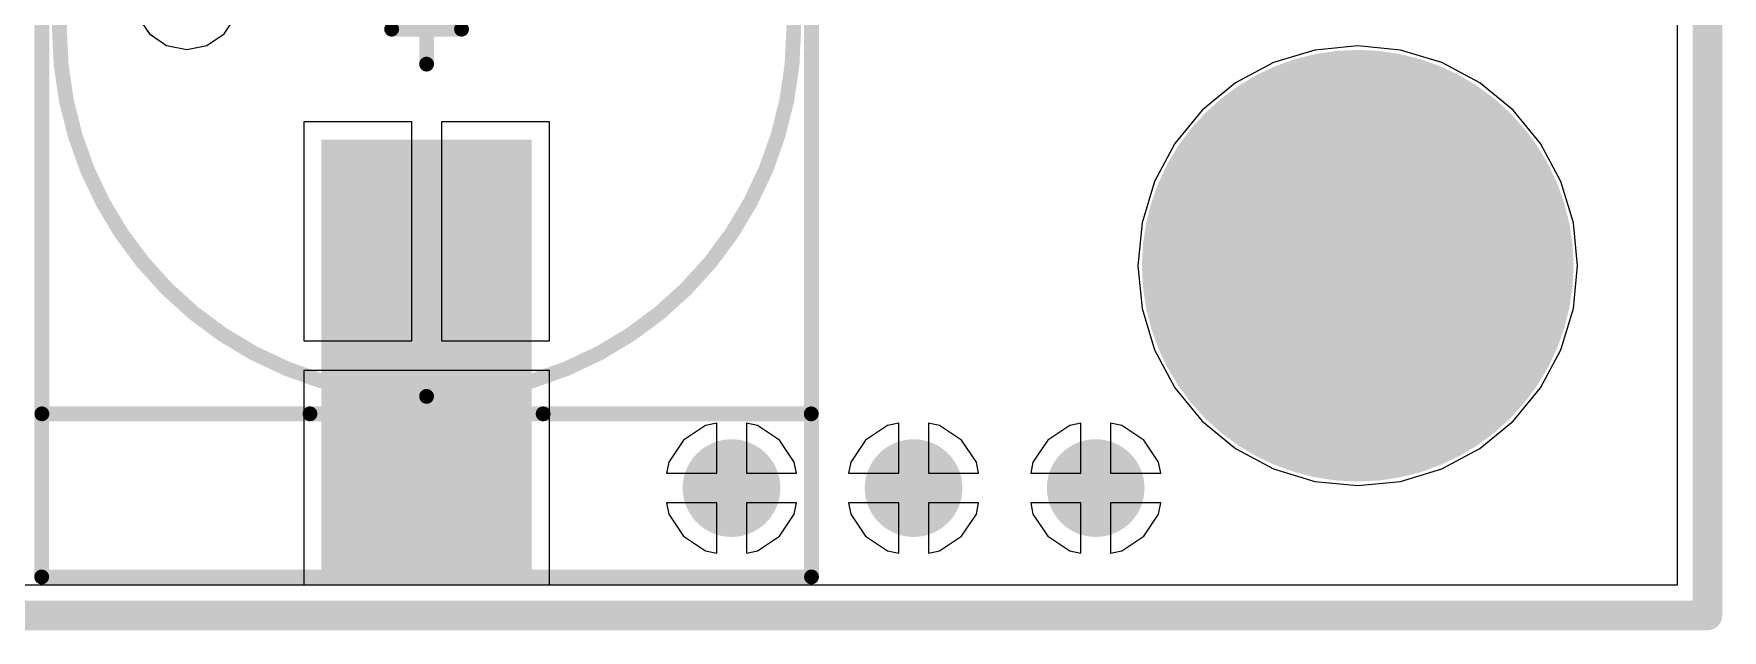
# Model space of a CAD drawing. Header units: millimetres. Extents: x 3.76 to 6.92, y 1.08 to 2.74.
# Drawn here: x 6.347 to 6.918, y 1.076 to 1.277 of the extents above; entities that cross this region are included whole.
import ezdxf

# ---------------------------------------------------------------- set-up
doc = ezdxf.new("R2010")
doc.units = ezdxf.units.MM
doc.header["$MEASUREMENT"] = 0
for name, color, linetype in [('BottomLayer', 5, 'Continuous'), ('BottomSolder', 6, 'Continuous'), ('KeepOutLayer', 6, 'Continuous'), ('Mechanical13', 56, 'Continuous'), ('Mechanical15', 56, 'Continuous'), ('MultiLayer', 9, 'Continuous'), ('PadHoleLayer', 156, 'Continuous'), ('TopLayer', 1, 'Continuous'), ('TopOverlay', 2, 'Continuous'), ('TopPaste', 8, 'Continuous'), ('TopSolder', 216, 'Continuous'), ('ViaHoleLayer', 16, 'Continuous')]:
    doc.layers.add(name, color=color, linetype=linetype)

# ---------------------------------------------------------------- blocks, each defined once
blk = doc.blocks.new('CAP_ALU_SMD_6_3_7_7_2_2_64')
at = {"layer": 'Mechanical13', "const_width": 0.005}
for points in [[(-0.12992, -0.12992), (-0.12992, 0.12992)], [(0.12992, 0.12992), (-0.12992, 0.12992)], [(0.12992, -0.12992), (0.12992, 0.12992)], [(0.12992, -0.12992), (-0.12992, -0.12992)]]:
    blk.add_lwpolyline(points, dxfattribs=at)
at = {"layer": 'Mechanical13'}
for points, const_width in [([(-0.13117, 0.12992, 1), (-0.12867, 0.12992, 1)], 0.0025), ([(-0.13117, 0.12992, 1), (-0.12867, 0.12992, 1)], 0.0025), ([(0.12867, 0.12992, 1), (0.13117, 0.12992, 1)], 0.0025), ([(0.12867, 0.12992, 1), (0.13117, 0.12992, 1)], 0.0025), ([(0.12402, 0, 1), (-0.12402, 0, 1)], 0.005), ([(-0.12527, 0, 1), (-0.12277, 0, 1)], 0.0025), ([(0.12277, 0, 1), (0.12527, 0, 1)], 0.0025), ([(-0.13117, -0.12992, 1), (-0.12867, -0.12992, 1)], 0.0025), ([(-0.13117, -0.12992, 1), (-0.12867, -0.12992, 1)], 0.0025), ([(0.12867, -0.12992, 1), (0.13117, -0.12992, 1)], 0.0025), ([(0.12867, -0.12992, 1), (0.13117, -0.12992, 1)], 0.0025)]:
    blk.add_lwpolyline(points, format="xyb", close=True, dxfattribs=dict(at, const_width=const_width))
at = {"layer": 'Mechanical15', "const_width": 0.005}
for points in [[(-0.185, -0.13), (-0.185, 0.13)], [(0.185, 0.13), (-0.185, 0.13)], [(0.185, -0.13), (0.185, 0.13)], [(0, -0.01181), (0, 0.01181)], [(0.01181, 0), (-0.01181, 0)], [(0.185, -0.13), (-0.185, -0.13)]]:
    blk.add_lwpolyline(points, dxfattribs=at)
at = {"layer": 'Mechanical15', "const_width": 0.0025}
for points in [[(-0.18625, 0.13, 1), (-0.18375, 0.13, 1)], [(-0.18625, 0.13, 1), (-0.18375, 0.13, 1)], [(0.18375, 0.13, 1), (0.18625, 0.13, 1)], [(0.18375, 0.13, 1), (0.18625, 0.13, 1)], [(-0.00125, 0.01181, 1), (0.00125, 0.01181, 1)], [(-0.01306, 0, 1), (-0.01056, 0, 1)], [(0.01056, 0, 1), (0.01306, 0, 1)], [(-0.00125, -0.01181, 1), (0.00125, -0.01181, 1)], [(-0.18625, -0.13, 1), (-0.18375, -0.13, 1)], [(-0.18625, -0.13, 1), (-0.18375, -0.13, 1)], [(0.18375, -0.13, 1), (0.18625, -0.13, 1)], [(0.18375, -0.13, 1), (0.18625, -0.13, 1)]]:
    blk.add_lwpolyline(points, format="xyb", close=True, dxfattribs=at)
at = {"layer": 'TopLayer'}
for points in [[(-0.17913, -0.0315), (-0.04134, -0.0315), (-0.17913, 0.0315), (-0.04134, 0.0315)], [(0.04134, -0.0315), (0.17913, -0.0315), (0.04134, 0.0315), (0.17913, 0.0315)]]:
    blk.add_solid(points, dxfattribs=at)
at = {"layer": 'TopOverlay', "const_width": 0.005}
for points in [[(-0.12992, 0.0689), (-0.0689, 0.12992)], [(0.12992, 0.12992), (-0.0689, 0.12992)], [(0.12992, 0.03937), (0.12992, 0.12992)], [(-0.12992, 0.03937), (-0.12992, 0.0689)], [(-0.12992, -0.0689), (-0.12992, -0.03937)], [(0.12992, -0.12992), (0.12992, -0.03937)], [(-0.0689, -0.12992), (-0.12992, -0.0689)], [(0.12992, -0.12992), (-0.0689, -0.12992)]]:
    blk.add_lwpolyline(points, dxfattribs=at)
at = {"layer": 'TopOverlay', "const_width": 0.0025}
for points in [[(-0.07015, 0.12992, 1), (-0.06765, 0.12992, 1)], [(-0.07015, 0.12992, 1), (-0.06765, 0.12992, 1)], [(0.12867, 0.12992, 1), (0.13117, 0.12992, 1)], [(0.12867, 0.12992, 1), (0.13117, 0.12992, 1)], [(-0.13117, 0.0689, 1), (-0.12867, 0.0689, 1)], [(-0.13117, 0.0689, 1), (-0.12867, 0.0689, 1)], [(-0.13117, 0.03937, 1), (-0.12867, 0.03937, 1)], [(0.12867, 0.03937, 1), (0.13117, 0.03937, 1)], [(-0.13117, -0.03937, 1), (-0.12867, -0.03937, 1)], [(0.12867, -0.03937, 1), (0.13117, -0.03937, 1)], [(-0.13117, -0.0689, 1), (-0.12867, -0.0689, 1)], [(-0.13117, -0.0689, 1), (-0.12867, -0.0689, 1)], [(-0.07015, -0.12992, 1), (-0.06765, -0.12992, 1)], [(-0.07015, -0.12992, 1), (-0.06765, -0.12992, 1)], [(0.12867, -0.12992, 1), (0.13117, -0.12992, 1)], [(0.12867, -0.12992, 1), (0.13117, -0.12992, 1)]]:
    blk.add_lwpolyline(points, format="xyb", close=True, dxfattribs=at)
at = {"layer": 'TopPaste'}
for points in [[(-0.17913, -0.0315), (-0.04134, -0.0315), (-0.17913, 0.0315), (-0.04134, 0.0315)], [(0.04134, -0.0315), (0.17913, -0.0315), (0.04134, 0.0315), (0.17913, 0.0315)]]:
    blk.add_solid(points, dxfattribs=at)
at = {"layer": 'TopSolder'}
for points in [[(-0.18313, -0.0355), (-0.03734, -0.0355), (-0.18313, 0.0355), (-0.03734, 0.0355)], [(0.03734, -0.0355), (0.18313, -0.0355), (0.03734, 0.0355), (0.18313, 0.0355)]]:
    blk.add_solid(points, dxfattribs=at)

msp = doc.modelspace()

# ---------------------------------------------------------------- linework, layer by layer
at = {"layer": 'BottomLayer'}
for p, q in [((6.90241, 2.72435), (6.90241, 1.0912)), ((6.38252, 1.28317), (6.38638, 1.27738)), ((6.41162, 1.27738), (6.41548, 1.28317)), ((6.38638, 1.27738), (6.39217, 1.27352)), ((6.39217, 1.27352), (6.399, 1.27216)), ((6.399, 1.27216), (6.40583, 1.27352)), ((6.40583, 1.27352), (6.41162, 1.27738)), ((6.78001, 1.27194), (6.76608, 1.26771)), ((6.7945, 1.27337), (6.78001, 1.27194)), ((6.80898, 1.27194), (6.7945, 1.27337)), ((6.82291, 1.26771), (6.80898, 1.27194)), ((6.76608, 1.26771), (6.75324, 1.26085)), ((6.83575, 1.26085), (6.82291, 1.26771)), ((6.75324, 1.26085), (6.74199, 1.25162)), ((6.847, 1.25162), (6.83575, 1.26085)), ((6.74199, 1.25162), (6.73276, 1.24036)), ((6.85624, 1.24036), (6.847, 1.25162)), ((6.73276, 1.24036), (6.72589, 1.22753)), ((6.8631, 1.22753), (6.85624, 1.24036)), ((6.72589, 1.22753), (6.72167, 1.2136)), ((6.86732, 1.2136), (6.8631, 1.22753)), ((6.72167, 1.2136), (6.72024, 1.19911)), ((6.86875, 1.19911), (6.86732, 1.2136)), ((6.72024, 1.19911), (6.72167, 1.18462)), ((6.86732, 1.18462), (6.86875, 1.19911)), ((6.72167, 1.18462), (6.72589, 1.17069)), ((6.8631, 1.17069), (6.86732, 1.18462)), ((6.72589, 1.17069), (6.73276, 1.15786)), ((6.85624, 1.15786), (6.8631, 1.17069)), ((6.73276, 1.15786), (6.74199, 1.1466)), ((6.847, 1.1466), (6.85624, 1.15786)), ((6.74199, 1.1466), (6.75324, 1.13737)), ((6.83575, 1.13737), (6.847, 1.1466)), ((6.57422, 1.14519), (6.56678, 1.14022)), ((6.578, 1.14595), (6.57422, 1.14519)), ((6.578, 1.129), (6.578, 1.14595)), ((6.59178, 1.14519), (6.588, 1.14595)), ((6.588, 1.14595), (6.588, 1.129)), ((6.59922, 1.14022), (6.59178, 1.14519)), ((6.63572, 1.14519), (6.62828, 1.14022)), ((6.6395, 1.14595), (6.63572, 1.14519)), ((6.6395, 1.129), (6.6395, 1.14595)), ((6.65328, 1.14519), (6.6495, 1.14595)), ((6.6495, 1.14595), (6.6495, 1.129)), ((6.66072, 1.14022), (6.65328, 1.14519)), ((6.69722, 1.14519), (6.68978, 1.14022)), ((6.701, 1.14595), (6.69722, 1.14519)), ((6.701, 1.129), (6.701, 1.14595)), ((6.71478, 1.14519), (6.711, 1.14595)), ((6.711, 1.14595), (6.711, 1.129)), ((6.72222, 1.14022), (6.71478, 1.14519)), ((6.56678, 1.14022), (6.56181, 1.13278)), ((6.60419, 1.13278), (6.59922, 1.14022)), ((6.62828, 1.14022), (6.62331, 1.13278)), ((6.66569, 1.13278), (6.66072, 1.14022)), ((6.68978, 1.14022), (6.68481, 1.13278)), ((6.72719, 1.13278), (6.72222, 1.14022)), ((6.75324, 1.13737), (6.76608, 1.13051)), ((6.82291, 1.13051), (6.83575, 1.13737)), ((6.56181, 1.13278), (6.56105, 1.129)), ((6.60495, 1.129), (6.60419, 1.13278)), ((6.62331, 1.13278), (6.62255, 1.129)), ((6.66645, 1.129), (6.66569, 1.13278)), ((6.68481, 1.13278), (6.68405, 1.129)), ((6.72795, 1.129), (6.72719, 1.13278)), ((6.76608, 1.13051), (6.78001, 1.12628)), ((6.80898, 1.12628), (6.82291, 1.13051)), ((6.56105, 1.129), (6.578, 1.129)), ((6.588, 1.129), (6.60495, 1.129)), ((6.62255, 1.129), (6.6395, 1.129)), ((6.6495, 1.129), (6.66645, 1.129)), ((6.68405, 1.129), (6.701, 1.129)), ((6.711, 1.129), (6.72795, 1.129)), ((6.78001, 1.12628), (6.7945, 1.12485)), ((6.7945, 1.12485), (6.80898, 1.12628)), ((6.578, 1.119), (6.56105, 1.119)), ((6.56105, 1.119), (6.56181, 1.11522)), ((6.578, 1.10205), (6.578, 1.119)), ((6.60495, 1.119), (6.588, 1.119)), ((6.588, 1.119), (6.588, 1.10205)), ((6.60419, 1.11522), (6.60495, 1.119)), ((6.6395, 1.119), (6.62255, 1.119)), ((6.62255, 1.119), (6.62331, 1.11522)), ((6.6395, 1.10205), (6.6395, 1.119)), ((6.66645, 1.119), (6.6495, 1.119)), ((6.6495, 1.119), (6.6495, 1.10205)), ((6.66569, 1.11522), (6.66645, 1.119)), ((6.701, 1.119), (6.68405, 1.119)), ((6.68405, 1.119), (6.68481, 1.11522)), ((6.701, 1.10205), (6.701, 1.119)), ((6.72795, 1.119), (6.711, 1.119)), ((6.711, 1.119), (6.711, 1.10205)), ((6.72719, 1.11522), (6.72795, 1.119)), ((6.56181, 1.11522), (6.56678, 1.10778)), ((6.59922, 1.10778), (6.60419, 1.11522)), ((6.62331, 1.11522), (6.62828, 1.10778)), ((6.66072, 1.10778), (6.66569, 1.11522)), ((6.68481, 1.11522), (6.68978, 1.10778)), ((6.72222, 1.10778), (6.72719, 1.11522)), ((6.56678, 1.10778), (6.57422, 1.10281)), ((6.59178, 1.10281), (6.59922, 1.10778)), ((6.62828, 1.10778), (6.63572, 1.10281)), ((6.65328, 1.10281), (6.66072, 1.10778)), ((6.68978, 1.10778), (6.69722, 1.10281)), ((6.71478, 1.10281), (6.72222, 1.10778)), ((6.57422, 1.10281), (6.578, 1.10205)), ((6.588, 1.10205), (6.59178, 1.10281)), ((6.63572, 1.10281), (6.6395, 1.10205)), ((6.6495, 1.10205), (6.65328, 1.10281)), ((6.69722, 1.10281), (6.701, 1.10205)), ((6.711, 1.10205), (6.71478, 1.10281)), ((6.90241, 1.0912), (3.7732, 1.0912))]:
    msp.add_line(p, q, dxfattribs=at)
for points, const_width in [([(6.76005, 1.19911, 1), (6.82894, 1.19911, 1)], 0.0689), ([(6.57675, 1.124, 1), (6.58925, 1.124, 1)], 0.0125), ([(6.63825, 1.124, 1), (6.65075, 1.124, 1)], 0.0125), ([(6.69975, 1.124, 1), (6.71225, 1.124, 1)], 0.0125)]:
    msp.add_lwpolyline(points, format="xyb", close=True, dxfattribs=dict(at, const_width=const_width))
at = {"layer": 'BottomSolder'}
for points, const_width in [([(6.75805, 1.19911, 1), (6.83094, 1.19911, 1)], 0.0729), ([(6.57475, 1.124, 1), (6.59125, 1.124, 1)], 0.0165), ([(6.63625, 1.124, 1), (6.65275, 1.124, 1)], 0.0165), ([(6.69775, 1.124, 1), (6.71425, 1.124, 1)], 0.0165)]:
    msp.add_lwpolyline(points, format="xyb", close=True, dxfattribs=dict(at, const_width=const_width))
at = {"layer": 'KeepOutLayer', "const_width": 0.01}
for points in [[(6.91261, 1.081), (6.91261, 2.73454)], [(3.763, 1.081), (6.91261, 1.081)]]:
    msp.add_lwpolyline(points, dxfattribs=at)
at = {"layer": 'KeepOutLayer', "const_width": 0.005}
msp.add_lwpolyline([(6.91011, 1.081, 1), (6.91511, 1.081, 1)], format="xyb", close=True, dxfattribs=at)
msp.add_lwpolyline([(6.91011, 1.081, 1), (6.91511, 1.081, 1)], format="xyb", close=True, dxfattribs=at)
at = {"layer": 'MultiLayer'}
for points, const_width in [([(6.76005, 1.19911, 1), (6.82894, 1.19911, 1)], 0.0689), ([(6.57675, 1.124, 1), (6.58925, 1.124, 1)], 0.0125), ([(6.63825, 1.124, 1), (6.65075, 1.124, 1)], 0.0125), ([(6.69975, 1.124, 1), (6.71225, 1.124, 1)], 0.0125)]:
    msp.add_lwpolyline(points, format="xyb", close=True, dxfattribs=dict(at, const_width=const_width))
at = {"layer": 'PadHoleLayer', "const_width": 0.0689}
msp.add_lwpolyline([(6.76005, 1.19911, 1), (6.82894, 1.19911, 1)], format="xyb", close=True, dxfattribs=at)
at = {"layer": 'TopLayer'}
for p, q in [((6.90241, 2.72435), (6.90241, 1.0912)), ((6.41162, 1.27738), (6.41548, 1.28317)), ((6.38543, 1.2788), (6.38638, 1.27738)), ((6.38638, 1.27738), (6.39217, 1.27352)), ((6.39217, 1.27352), (6.399, 1.27216)), ((6.399, 1.27216), (6.40583, 1.27352)), ((6.40583, 1.27352), (6.41162, 1.27738)), ((6.78001, 1.27194), (6.76608, 1.26771)), ((6.7945, 1.27337), (6.78001, 1.27194)), ((6.80898, 1.27194), (6.7945, 1.27337)), ((6.82291, 1.26771), (6.80898, 1.27194)), ((6.76608, 1.26771), (6.75324, 1.26085)), ((6.83575, 1.26085), (6.82291, 1.26771)), ((6.75324, 1.26085), (6.74199, 1.25162)), ((6.847, 1.25162), (6.83575, 1.26085)), ((6.74199, 1.25162), (6.73276, 1.24036)), ((6.85624, 1.24036), (6.847, 1.25162)), ((6.475, 1.24766), (6.4385, 1.24766)), ((6.4385, 1.24766), (6.4385, 1.17376)), ((6.475, 1.17376), (6.475, 1.24766)), ((6.5215, 1.24766), (6.485, 1.24766)), ((6.485, 1.24766), (6.485, 1.17376)), ((6.5215, 1.17376), (6.5215, 1.24766)), ((6.73276, 1.24036), (6.72589, 1.22753)), ((6.8631, 1.22753), (6.85624, 1.24036)), ((6.72589, 1.22753), (6.72167, 1.2136)), ((6.86732, 1.2136), (6.8631, 1.22753)), ((6.72167, 1.2136), (6.72024, 1.19911)), ((6.86875, 1.19911), (6.86732, 1.2136)), ((6.72024, 1.19911), (6.72167, 1.18462)), ((6.86732, 1.18462), (6.86875, 1.19911)), ((6.72167, 1.18462), (6.72589, 1.17069)), ((6.8631, 1.17069), (6.86732, 1.18462)), ((6.4385, 1.17376), (6.475, 1.17376)), ((6.485, 1.17376), (6.5215, 1.17376)), ((6.72589, 1.17069), (6.73276, 1.15786)), ((6.85624, 1.15786), (6.8631, 1.17069)), ((6.48, 1.16376), (6.4385, 1.16376)), ((6.4385, 1.16376), (6.4385, 1.0912)), ((6.5215, 1.16376), (6.48, 1.16376)), ((6.5215, 1.0912), (6.5215, 1.16376)), ((6.73276, 1.15786), (6.74199, 1.1466)), ((6.847, 1.1466), (6.85624, 1.15786)), ((6.74199, 1.1466), (6.75324, 1.13737)), ((6.83575, 1.13737), (6.847, 1.1466)), ((6.57422, 1.14519), (6.56678, 1.14022)), ((6.578, 1.14595), (6.57422, 1.14519)), ((6.578, 1.129), (6.578, 1.14595)), ((6.59178, 1.14519), (6.588, 1.14595)), ((6.588, 1.14595), (6.588, 1.129)), ((6.59922, 1.14022), (6.59178, 1.14519)), ((6.63572, 1.14519), (6.62828, 1.14022)), ((6.6395, 1.14595), (6.63572, 1.14519)), ((6.6395, 1.129), (6.6395, 1.14595)), ((6.65328, 1.14519), (6.6495, 1.14595)), ((6.6495, 1.14595), (6.6495, 1.129)), ((6.66072, 1.14022), (6.65328, 1.14519)), ((6.69722, 1.14519), (6.68978, 1.14022)), ((6.701, 1.14595), (6.69722, 1.14519)), ((6.701, 1.129), (6.701, 1.14595)), ((6.71478, 1.14519), (6.711, 1.14595)), ((6.711, 1.14595), (6.711, 1.129)), ((6.72222, 1.14022), (6.71478, 1.14519)), ((6.56678, 1.14022), (6.56181, 1.13278)), ((6.60419, 1.13278), (6.59922, 1.14022)), ((6.62828, 1.14022), (6.62331, 1.13278)), ((6.66569, 1.13278), (6.66072, 1.14022)), ((6.68978, 1.14022), (6.68481, 1.13278)), ((6.72719, 1.13278), (6.72222, 1.14022)), ((6.75324, 1.13737), (6.76608, 1.13051)), ((6.82291, 1.13051), (6.83575, 1.13737)), ((6.56181, 1.13278), (6.56105, 1.129)), ((6.60495, 1.129), (6.60419, 1.13278)), ((6.62331, 1.13278), (6.62255, 1.129)), ((6.66645, 1.129), (6.66569, 1.13278)), ((6.68481, 1.13278), (6.68405, 1.129)), ((6.72795, 1.129), (6.72719, 1.13278)), ((6.76608, 1.13051), (6.78001, 1.12628)), ((6.80898, 1.12628), (6.82291, 1.13051)), ((6.56105, 1.129), (6.578, 1.129)), ((6.588, 1.129), (6.60495, 1.129)), ((6.62255, 1.129), (6.6395, 1.129)), ((6.6495, 1.129), (6.66645, 1.129)), ((6.68405, 1.129), (6.701, 1.129)), ((6.711, 1.129), (6.72795, 1.129)), ((6.78001, 1.12628), (6.7945, 1.12485)), ((6.7945, 1.12485), (6.80898, 1.12628)), ((6.578, 1.119), (6.56105, 1.119)), ((6.56105, 1.119), (6.56181, 1.11522)), ((6.578, 1.10205), (6.578, 1.119)), ((6.60495, 1.119), (6.588, 1.119)), ((6.588, 1.119), (6.588, 1.10205)), ((6.60419, 1.11522), (6.60495, 1.119)), ((6.6395, 1.119), (6.62255, 1.119)), ((6.62255, 1.119), (6.62331, 1.11522)), ((6.6395, 1.10205), (6.6395, 1.119)), ((6.66645, 1.119), (6.6495, 1.119)), ((6.6495, 1.119), (6.6495, 1.10205)), ((6.66569, 1.11522), (6.66645, 1.119)), ((6.701, 1.119), (6.68405, 1.119)), ((6.68405, 1.119), (6.68481, 1.11522)), ((6.701, 1.10205), (6.701, 1.119)), ((6.72795, 1.119), (6.711, 1.119)), ((6.711, 1.119), (6.711, 1.10205)), ((6.72719, 1.11522), (6.72795, 1.119)), ((6.56181, 1.11522), (6.56678, 1.10778)), ((6.59922, 1.10778), (6.60419, 1.11522)), ((6.62331, 1.11522), (6.62828, 1.10778)), ((6.66072, 1.10778), (6.66569, 1.11522)), ((6.68481, 1.11522), (6.68978, 1.10778)), ((6.72222, 1.10778), (6.72719, 1.11522)), ((6.56678, 1.10778), (6.57422, 1.10281)), ((6.59178, 1.10281), (6.59922, 1.10778)), ((6.62828, 1.10778), (6.63572, 1.10281)), ((6.65328, 1.10281), (6.66072, 1.10778)), ((6.68978, 1.10778), (6.69722, 1.10281)), ((6.71478, 1.10281), (6.72222, 1.10778)), ((6.57422, 1.10281), (6.578, 1.10205)), ((6.588, 1.10205), (6.59178, 1.10281)), ((6.63572, 1.10281), (6.6395, 1.10205)), ((6.6495, 1.10205), (6.65328, 1.10281)), ((6.69722, 1.10281), (6.701, 1.10205)), ((6.711, 1.10205), (6.71478, 1.10281)), ((6.4385, 1.0912), (5.93265, 1.0912)), ((6.90241, 1.0912), (6.5215, 1.0912))]:
    msp.add_line(p, q, dxfattribs=at)
for points, const_width in [([(6.76005, 1.19911, 1), (6.82894, 1.19911, 1)], 0.0689), ([(6.57675, 1.124, 1), (6.58925, 1.124, 1)], 0.0125), ([(6.63825, 1.124, 1), (6.65075, 1.124, 1)], 0.0125), ([(6.69975, 1.124, 1), (6.71225, 1.124, 1)], 0.0125)]:
    msp.add_lwpolyline(points, format="xyb", close=True, dxfattribs=dict(at, const_width=const_width))
at = {"layer": 'TopSolder'}
for points, const_width in [([(6.75805, 1.19911, 1), (6.83094, 1.19911, 1)], 0.0729), ([(6.57475, 1.124, 1), (6.59125, 1.124, 1)], 0.0165), ([(6.63625, 1.124, 1), (6.65275, 1.124, 1)], 0.0165), ([(6.69775, 1.124, 1), (6.71425, 1.124, 1)], 0.0165)]:
    msp.add_lwpolyline(points, format="xyb", close=True, dxfattribs=dict(at, const_width=const_width))
at = {"layer": 'ViaHoleLayer', "const_width": 0.0075}
for points in [[(6.57925, 1.124, 1), (6.58675, 1.124, 1)], [(6.64075, 1.124, 1), (6.64825, 1.124, 1)], [(6.70225, 1.124, 1), (6.70975, 1.124, 1)]]:
    msp.add_lwpolyline(points, format="xyb", close=True, dxfattribs=at)

# ---------------------------------------------------------------- block references
at = {"rotation": 270}
msp.add_blockref('CAP_ALU_SMD_6_3_7_7_2_2_64', (6.48, 1.279), dxfattribs=at)

doc.saveas('drawing.dxf')
